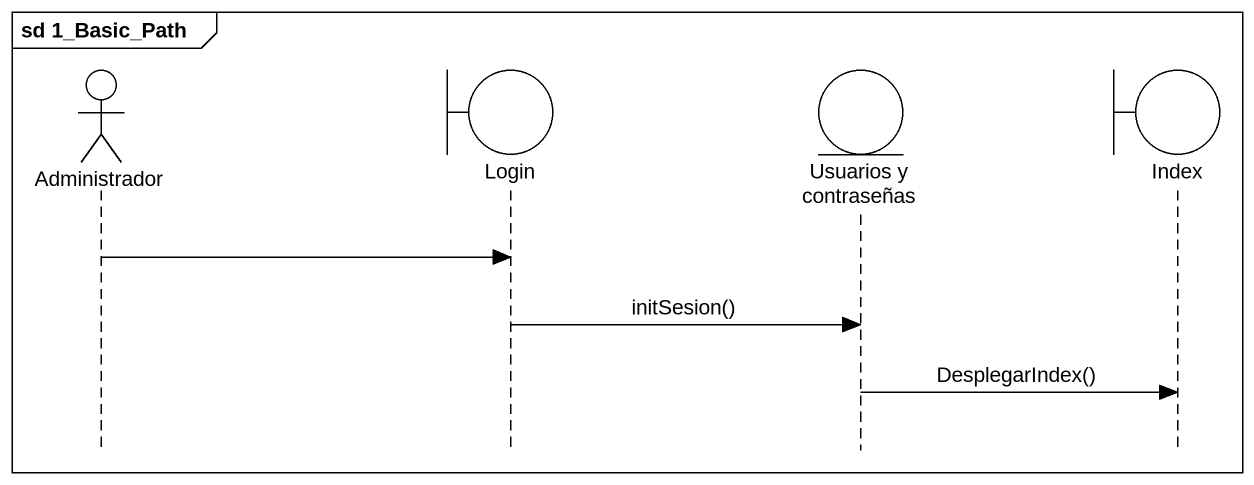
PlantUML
@startuml
mainframe sd 1_Basic_Path
hide footbox
actor Administrador
boundary Login
entity "Usuarios y contraseñas" as Usuarios_y_contraseñas
boundary Index

Administrador -> Login
Login -> Usuarios_y_contraseñas : initSesion()
Usuarios_y_contraseñas -> Index : DesplegarIndex()
@enduml
